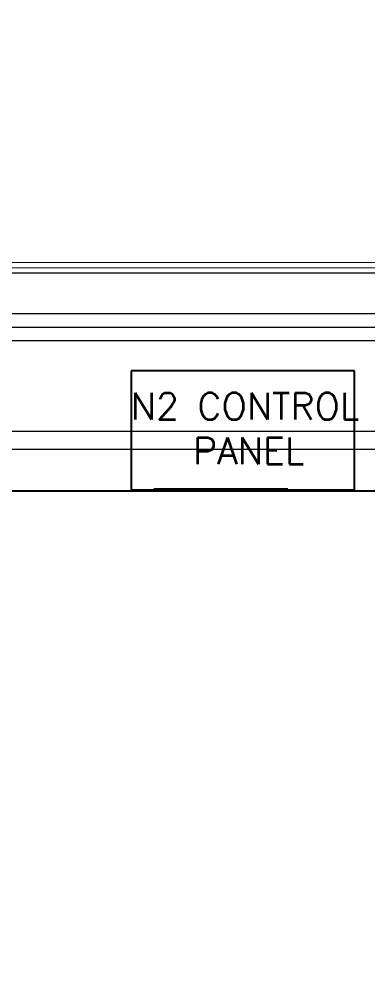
# Model space of a CAD drawing. Header units: metres. Extents: x 529524 to 529977, y 2674144 to 2674419.
# Drawn here: x 529750.141 to 529751.312, y 2674288.665 to 2674291.858 of the extents above; entities that cross this region are included whole.
import ezdxf

# ---------------------------------------------------------------- set-up
doc = ezdxf.new("R2010")
doc.units = ezdxf.units.M
doc.linetypes.add('CENTER2', pattern=[1.125, 0.75, -0.125, 0.125, -0.125])
doc.linetypes.add('DASHED', pattern=[0.75, 0.5, -0.25])
doc.layers.add('IDT', color=7, linetype='Continuous')
doc.layers.add('MMS Block Numbering', color=7, linetype='Continuous')
doc.styles.add('Adani Regular', font='Adani Regular.ttf')
doc.styles.add('RomanS', font='romans.shx')
doc.linetypes.add('FOUNDATION LAYOUT$0$FENCELINE1', pattern='A,6.35,-2.54,[133,ltypeshp.shx,S=2.54,R=0,X=-2.54,Y=0],-2.54,25.4', length=36.83)

# ---------------------------------------------------------------- blocks, each defined once
blk = doc.blocks.new('IDT')
at = {"layer": 'IDT', "color": 7, "ltscale": 0.1}
for p, q in [((22.974, 22.4814), (22.224, 22.4814)), ((22.224, 22.4814), (22.224, 22.0814)), ((22.4475, 22.479), (22.8975, 22.4795)), ((22.974, 22.0814), (22.974, 22.4814)), ((22.224, 22.0814), (22.974, 22.0814))]:
    blk.add_line(p, q, dxfattribs=at)
at = {"layer": 'IDT', "color": 8, "linetype": 'DASHED', "lineweight": 0, "ltscale": 20}
for p, q in [((24.5371, 22.3446), (9.8927, 22.3446)), ((24.5371, 22.3446), (9.8927, 22.3446)), ((9.8927, 22.2246), (24.5371, 22.2246)), ((9.8927, 22.2246), (24.5371, 22.2246))]:
    blk.add_line(p, q, dxfattribs=at)
at = {"layer": 'IDT', "color": 8, "linetype": 'CENTER2', "lineweight": 0, "ltscale": 500}
blk.add_line((24.5271, 22.2846), (9.8927, 22.2846), dxfattribs=at)
blk.add_line((24.5271, 22.2846), (9.8927, 22.2846), dxfattribs=at)
at = {"layer": 'IDT', "color": 0, "lineweight": 0}
for p, q in [((24.4411, 21.98), (15.733, 21.98)), ((24.4411, 21.98), (15.733, 21.98)), ((15.733, 21.891), (24.4411, 21.891)), ((15.733, 21.891), (24.4411, 21.891)), ((24.3163, 21.7517), (15.8584, 21.7583)), ((24.3163, 21.7517), (15.8584, 21.7583)), ((15.8584, 21.7243), (24.3163, 21.7177)), ((15.8584, 21.7243), (24.3163, 21.7177))]:
    blk.add_line(p, q, dxfattribs=at)
at = {"layer": 'IDT', "color": 0, "linetype": 'CENTER2', "lineweight": 0, "ltscale": 500}
for p, q in [((24.4411, 21.9355), (15.733, 21.9355)), ((24.4411, 21.9355), (15.733, 21.9355)), ((24.3163, 21.7347), (15.8584, 21.7413)), ((24.3163, 21.7347), (15.8584, 21.7413))]:
    blk.add_line(p, q, dxfattribs=at)
at = {"layer": 'IDT', "color": 7, "linetype": 'FOUNDATION LAYOUT$0$FENCELINE1', "ltscale": 0.01}
blk.add_lwpolyline([(33.902, 18.4101), (33.9018, 22.4854), (21.4107, 22.4854)], dxfattribs=at)
at = {"layer": 'IDT', "color": 7, "style": 'RomanS'}
for s, p in [(' PANEL', (22.8283, 22.3958)), ('N2 CONTROL', (22.9753, 22.2458))]:
    blk.add_text(s, height=0.09, rotation=180, dxfattribs=at).set_placement(p)

msp = doc.modelspace()

# ---------------------------------------------------------------- block references
at = {"layer": 'IDT', "color": 8, "rotation": 180}
msp.add_blockref('IDT', (529773.4913, 2674312.7589), dxfattribs=at)

# ---------------------------------------------------------------- texts
at = {"layer": 'MMS Block Numbering', "insert": (529750.7273, 2674294.3004), "char_height": 7.5, "attachment_point": 5, "style": 'Adani Regular'}
msp.add_mtext_dynamic_manual_height_columns('A16d-\\PBL-14', width=41.53538, gutter_width=1, heights=[0], dxfattribs=at)

doc.saveas('drawing.dxf')
